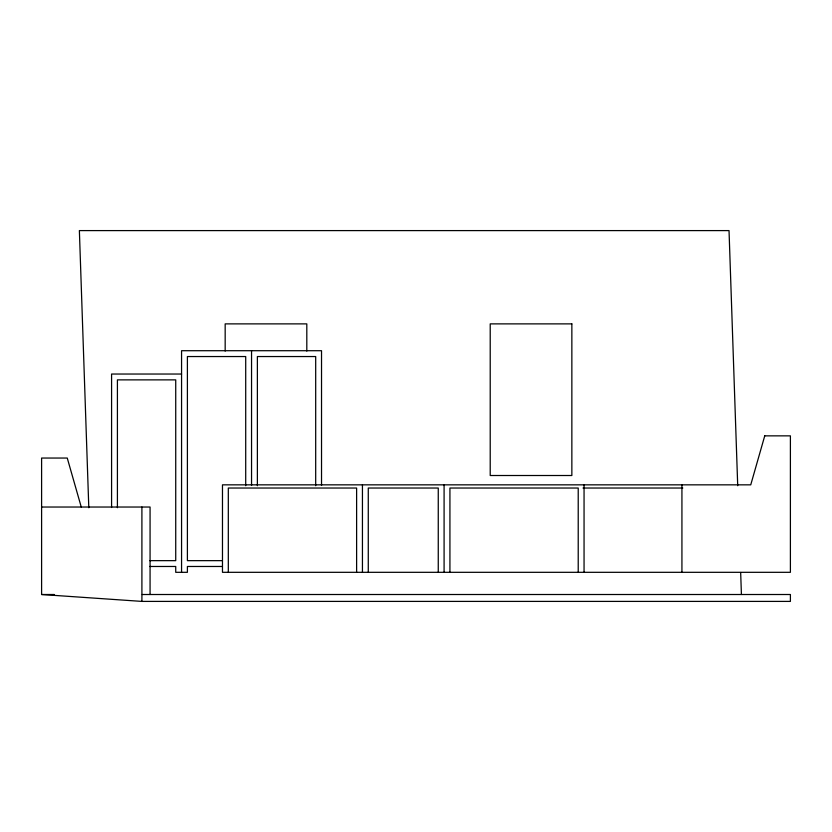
<?xml version="1.0" encoding="UTF-8"?>
<svg xmlns="http://www.w3.org/2000/svg" width="832" height="832" viewBox="0 0 832 832"><rect width="100%" height="100%" fill="white"/><g stroke="black" fill="none" stroke-linecap="round" stroke-linejoin="round"><path stroke-width="1.25" d="M181.563 374.036L111.582 374.036L111.582 507.52M583.014 488.03L682.802 488.03M41.6 507.031L150.072 507.031L150.072 594.506M149.812 560.654L175.729 560.654L175.729 379.87L117.416 379.87L117.416 507.707M222.383 560.654L187.398 560.654L187.398 356.543L245.71 356.543L245.71 485.722M149.812 566.478L175.729 566.478L175.729 572.312L187.398 572.312L187.398 566.478L222.383 566.478M81.255 507.031L67.257 458.047L41.6 458.047L41.6 594.506L54.298 594.506M142.303 594.506L790.4 594.506L790.4 601.401L141.908 601.401L41.6 594.506M737.714 485.722L729.03 230.599L79.373 230.599L88.806 507.738M740.667 572.499L741.416 594.506M681.928 484.838L681.928 572.312M584.054 484.838L584.054 572.312M578.219 572.312L578.219 488.03L449.925 488.03L449.925 572.312M444.09 484.838L444.09 572.312M438.256 572.312L438.256 488.03L368.274 488.03L368.274 572.312M362.44 484.838L362.44 572.312M356.616 572.312L356.616 488.03L228.311 488.03L228.311 572.312M321.526 485.482L321.526 350.709L181.563 350.709L181.563 572.312M315.692 485.722L315.692 356.543L257.379 356.543L257.379 485.722M306.81 351.094L306.81 323.877L225.17 323.877L225.17 351.094M251.545 350.709L251.545 485.482M141.908 507.031L141.908 601.401M764.743 435.854L750.745 484.838L222.477 484.838L222.477 572.312L790.4 572.312L790.4 435.854L764.743 435.854M571.854 323.877L490.214 323.877L490.214 475.509L571.854 475.509L571.854 323.877"/></g></svg>
